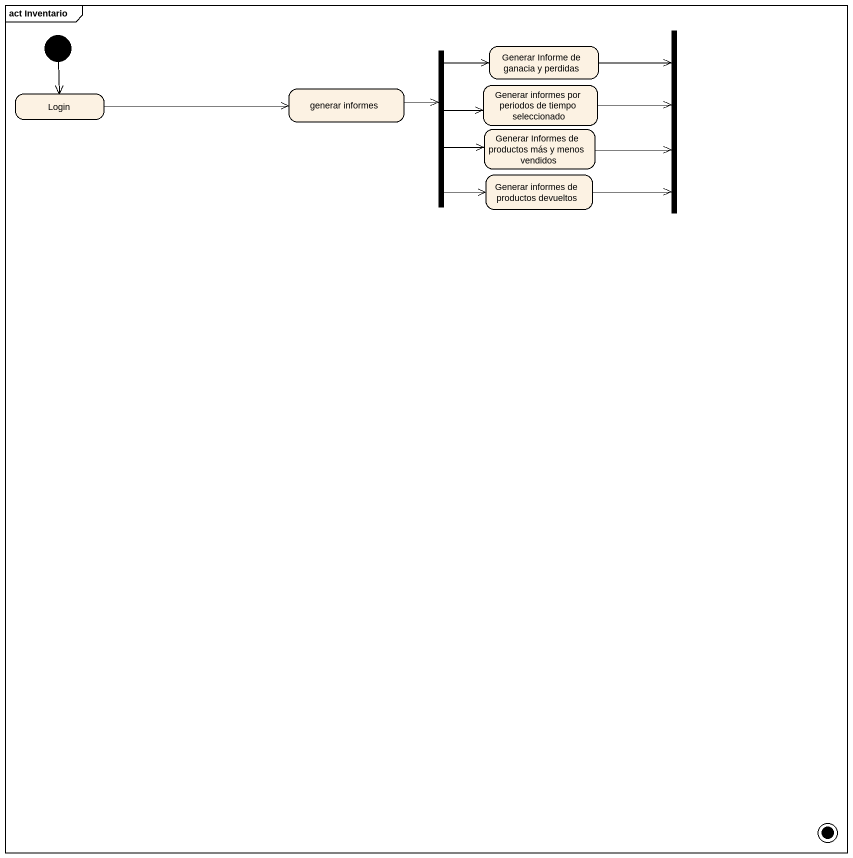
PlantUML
@startuml
mainframe act Inventario
hide empty description
state fork1 <<join>>
state fork2 <<fork>>
state "Generar Informe de ganacia y perdidas" as Generar_Informe_de_ganacia
state Login
state "generar informes" as generar_informes
state "Generar informes por periodos de tiempo seleccionado" as Generar_informes_por
state "Generar Informes de productos más y menos vendidos" as Generar_Informes_de
state "Generar informes de productos devueltos" as Generar_informes_de
state final1 <<end>>
[*] --> Login
fork2 -up-> Generar_Informe_de_ganacia
fork2 -right-> Generar_informes_por
fork2 -right-> Generar_Informes_de
fork2 --> Generar_informes_de
Generar_Informe_de_ganacia -right-> fork1
Login -right-> generar_informes
generar_informes -right-> fork2
Generar_informes_por -right-> fork1
Generar_Informes_de -right-> fork1
Generar_informes_de -right-> fork1
@enduml
